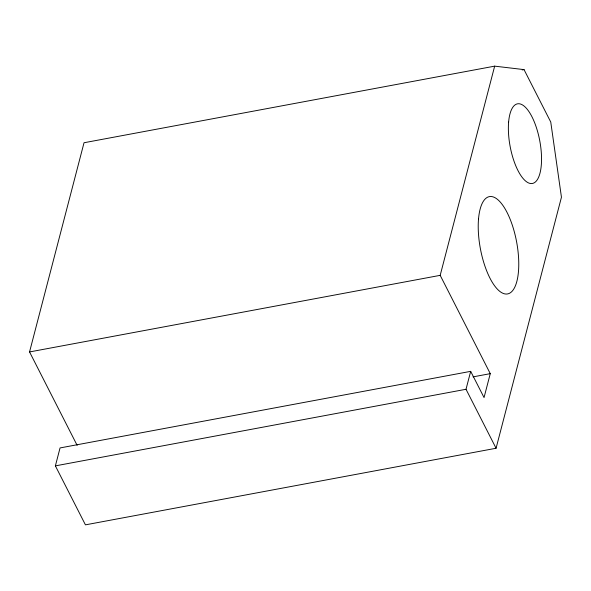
<?xml version="1.0" encoding="UTF-8"?>
<svg xmlns="http://www.w3.org/2000/svg" width="591" height="591" viewBox="0 0 591 591"><rect width="100%" height="100%" fill="white"/><g stroke="black" fill="none" stroke-linecap="round" stroke-linejoin="round"><path stroke-width="0.89" d="M77.133 445.326L29.55 351.94L84.033 142.741L494.667 66.148L524.04 69.612L550.753 122.041L561.45 197.224L496.071 448.259L85.436 524.852L55.384 465.871L60.053 447.934L470.687 371.347L484.044 397.558L490.271 373.652L440.184 275.347L494.667 66.148M496.071 448.259L466.018 389.277L470.687 371.347M522.23 69.945L524.04 69.612M29.55 351.94L440.184 275.347M473.051 376.866L490.271 373.652M55.384 465.871L466.018 389.277M478.525 218.943A49.504 18.432 79.4 0 0 505.416 293.986A49.504 18.432 79.4 0 0 511.503 222.829A49.504 18.432 79.4 0 0 478.525 218.943M508.615 122.115A40.506 15.078 79.4 0 0 530.615 183.513A40.506 15.078 79.4 0 0 535.601 125.292A40.506 15.078 79.4 0 0 508.615 122.115"/></g></svg>
